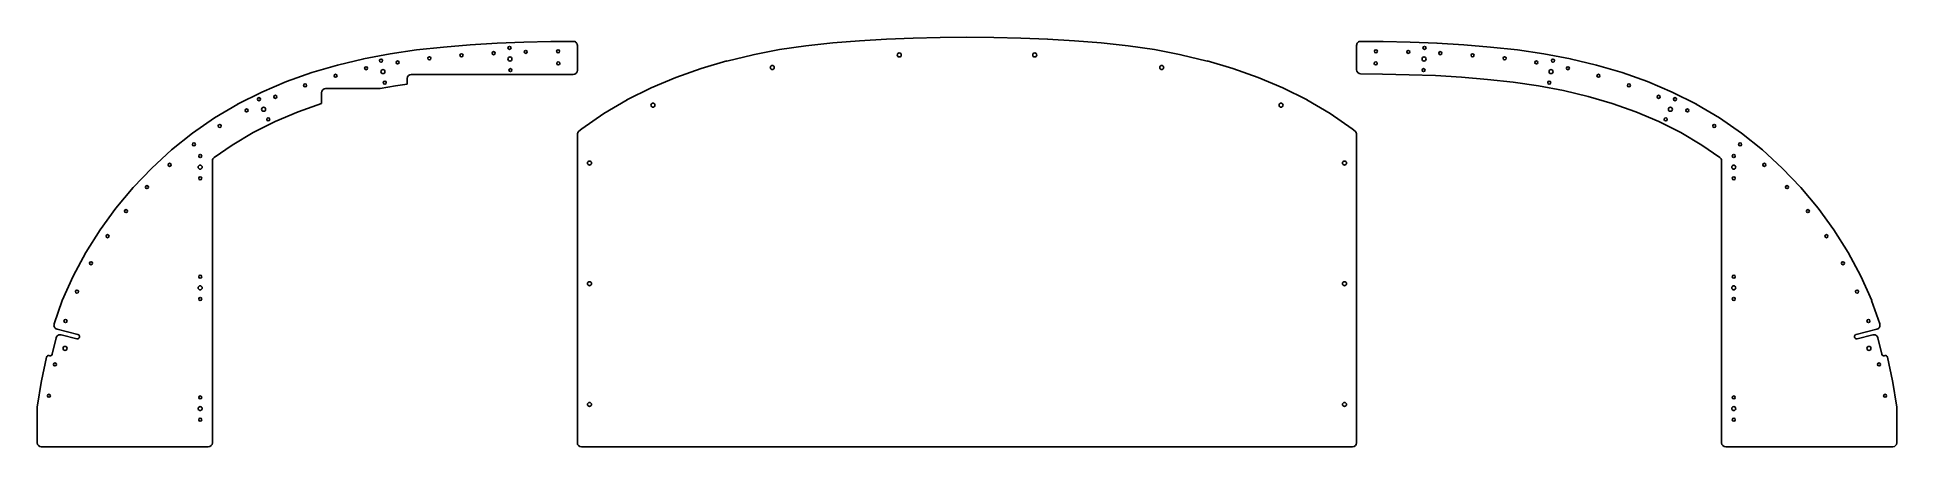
# Model space of a CAD drawing. Extents: x 0 to 57.3, y 0 to 12.6.
import ezdxf

# ---------------------------------------------------------------- set-up
doc = ezdxf.new("R2010")
doc.units = 0
doc.header["$MEASUREMENT"] = 0
doc.layers.get('0').update_dxf_attribs({"linetype": 'CONTINUOUS'})

msp = doc.modelspace()

# ---------------------------------------------------------------- linework, layer by layer
at = {"extrusion": (-1, 0, 0)}
for p, q in [((26.979, 12.591), (27.807, 12.609)), ((27.807, 12.609), (28.635, 12.62)), ((21.239, 11.886), (22.045, 12.08)), ((22.044, 12.08), (22.858, 12.236)), ((22.856, 12.236), (23.676, 12.356)), ((23.675, 12.356), (24.499, 12.443)), ((24.499, 12.443), (25.325, 12.51)), ((25.324, 12.51), (26.152, 12.559)), ((26.151, 12.559), (26.979, 12.591)), ((19.666, 11.376), (20.447, 11.653)), ((20.446, 11.653), (21.241, 11.887)), ((18.164, 10.685), (18.905, 11.055)), ((18.904, 11.055), (19.667, 11.377)), ((17.451, 10.264), (18.165, 10.686)), ((16.682, 9.72), (16.773, 9.794)), ((16.772, 9.793), (17.453, 10.265)), ((16.635, 9.623), (16.635, 0.125))]:
    msp.add_line(p, q, dxfattribs=at)
at = {"extrusion": (1, 1e-16, 0)}
for p, q in [((29.464, 12.609), (28.635, 12.62)), ((30.292, 12.591), (29.463, 12.609)), ((31.12, 12.559), (30.291, 12.591)), ((31.946, 12.51), (31.119, 12.559)), ((32.772, 12.443), (31.946, 12.51)), ((33.595, 12.356), (32.771, 12.443)), ((34.414, 12.236), (33.594, 12.356)), ((35.227, 12.08), (34.413, 12.236)), ((36.031, 11.886), (35.225, 12.08)), ((40.635, 12.367), (40.635, 11.617)), ((41.454, 12.483), (40.762, 12.492)), ((42.282, 12.465), (41.453, 12.483)), ((43.11, 12.433), (42.281, 12.465)), ((43.936, 12.384), (43.109, 12.433)), ((44.762, 12.317), (43.936, 12.384)), ((45.585, 12.23), (44.761, 12.317)), ((46.404, 12.11), (45.584, 12.23)), ((47.217, 11.954), (46.403, 12.11)), ((36.825, 11.653), (36.03, 11.887)), ((37.605, 11.376), (36.823, 11.653)), ((41.436, 11.483), (40.759, 11.492)), ((42.252, 11.465), (41.436, 11.483)), ((43.061, 11.435), (42.252, 11.465)), ((48.021, 11.76), (47.215, 11.954)), ((48.815, 11.527), (48.02, 11.761)), ((49.595, 11.25), (48.813, 11.527)), ((38.367, 11.055), (37.603, 11.377)), ((39.107, 10.685), (38.365, 11.055)), ((43.866, 11.386), (43.061, 11.435)), ((44.668, 11.321), (43.866, 11.386)), ((45.459, 11.238), (44.668, 11.321)), ((46.237, 11.123), (45.459, 11.238)), ((47.005, 10.976), (46.237, 11.123)), ((47.762, 10.794), (47.005, 10.976)), ((50.357, 10.929), (49.593, 11.251)), ((51.097, 10.559), (50.355, 10.929)), ((39.819, 10.264), (39.105, 10.686)), ((48.506, 10.575), (47.762, 10.794)), ((49.232, 10.318), (48.506, 10.575)), ((49.938, 10.02), (49.232, 10.318)), ((51.809, 10.138), (51.095, 10.56)), ((40.499, 9.793), (39.817, 10.265)), ((40.589, 9.72), (40.497, 9.794)), ((50.618, 9.68), (49.938, 10.02)), ((52.489, 9.667), (51.807, 10.139)), ((40.635, 9.623), (40.635, 0.125)), ((51.268, 9.296), (50.618, 9.68)), ((51.822, 8.912), (51.268, 9.296)), ((53.134, 9.148), (52.487, 9.668)), ((51.875, 8.81), (51.875, 0.125)), ((53.743, 8.588), (53.132, 9.149)), ((54.314, 7.989), (53.742, 8.589)), ((54.845, 7.355), (54.313, 7.991)), ((55.333, 6.687), (54.844, 7.357)), ((55.774, 5.988), (55.332, 6.689)), ((56.164, 5.259), (55.773, 5.99)), ((56.497, 4.503), (56.163, 5.261)), ((56.746, 3.785), (56.496, 4.505))]:
    msp.add_line(p, q, dxfattribs=at)
at = {"extrusion": (-1, 1e-16, 0)}
for p, q in [((10.054, 11.954), (10.868, 12.11)), ((10.866, 12.11), (11.686, 12.23)), ((11.685, 12.23), (12.509, 12.317)), ((12.509, 12.317), (13.335, 12.384)), ((13.334, 12.384), (14.162, 12.433)), ((14.161, 12.433), (14.989, 12.465)), ((14.989, 12.465), (15.817, 12.483)), ((15.817, 12.483), (16.509, 12.492)), ((16.635, 12.367), (16.635, 11.596)), ((7.676, 11.25), (8.457, 11.527)), ((8.456, 11.527), (9.251, 11.761)), ((9.249, 11.76), (10.055, 11.954)), ((6.174, 10.559), (6.915, 10.929)), ((6.914, 10.929), (7.677, 11.251)), ((10.566, 11.034), (11.034, 11.123)), ((11.034, 11.123), (11.395, 11.177)), ((5.461, 10.138), (6.175, 10.56)), ((7.333, 10.02), (8.038, 10.318)), ((8.038, 10.318), (8.757, 10.572)), ((4.782, 9.667), (5.463, 10.139)), ((6.653, 9.68), (7.333, 10.02)), ((4.137, 9.148), (4.783, 9.668)), ((5.449, 8.912), (6.002, 9.296)), ((6.002, 9.296), (6.653, 9.68)), ((3.528, 8.588), (4.138, 9.149)), ((5.395, 8.81), (5.395, 0.125)), ((2.956, 7.989), (3.529, 8.589)), ((2.425, 7.355), (2.958, 7.991)), ((1.938, 6.687), (2.427, 7.357)), ((1.497, 5.988), (1.939, 6.689)), ((1.107, 5.259), (1.498, 5.99)), ((0.773, 4.503), (1.108, 5.261)), ((0.524, 3.785), (0.774, 4.505))]:
    msp.add_line(p, q, dxfattribs=at)
for p, q in [((16.51, 11.471), (11.52, 11.471)), ((8.757, 10.572), (8.757, 10.909)), ((10.566, 11.034), (8.882, 11.034)), ((11.395, 11.346), (11.395, 11.177)), ((0.289, 2.762), (0.132, 2.038)), ((56.981, 2.762), (57.138, 2.038)), ((0.133, 2.039), (0, 1.223)), ((57.138, 2.039), (57.271, 1.223)), ((0, 1.223), (0, 0.125)), ((57.271, 1.223), (57.271, 0.125))]:
    msp.add_line(p, q)
at = {"extrusion": (-1, -0.000577545, 0)}
for p, q in [((0.612, 3.623), (1.256, 3.46)), ((1.223, 3.329), (0.738, 3.452)), ((0.586, 3.361), (0.459, 2.85)), ((1.302, 3.384), (1.299, 3.374)), ((0.383, 2.805), (0.366, 2.809))]:
    msp.add_line(p, q, dxfattribs=at)
at = {"extrusion": (1, -0.000577545, 0)}
for p, q in [((56.659, 3.623), (56.014, 3.46)), ((56.047, 3.329), (56.532, 3.452)), ((55.969, 3.384), (55.971, 3.374)), ((56.684, 3.361), (56.812, 2.85)), ((56.887, 2.805), (56.905, 2.809))]:
    msp.add_line(p, q, dxfattribs=at)
at = {"extrusion": (-4e-16, 0.99097, -0.134081)}
msp.add_line((0.125, 0), (5.27, 0), dxfattribs=at)
at = {"extrusion": (1e-16, 0.99097, -0.134081)}
msp.add_line((40.51, 0), (16.76, 0), dxfattribs=at)
at = {"extrusion": (4e-16, 0.99097, -0.134081)}
msp.add_line((57.146, 0), (52, 0), dxfattribs=at)
for centre, radius in [((13.067, 12.062), 0.0469), ((14.058, 12.127), 0.0469), ((14.546, 12.291), 0.0469), ((15.046, 12.166), 0.0469), ((16.043, 12.186), 0.0469), ((26.55, 12.074), 0.0625), ((30.721, 12.074), 0.0625), ((41.228, 12.186), 0.0469), ((42.225, 12.166), 0.0469), ((42.725, 12.291), 0.0469), ((43.212, 12.127), 0.0469), ((44.204, 12.062), 0.0469), ((9.189, 11.43), 0.0469), ((10.13, 11.663), 0.0469), ((10.59, 11.897), 0.0469), ((10.648, 11.559), 0.0625), ((11.1, 11.841), 0.0469), ((12.079, 11.97), 0.0469), ((14.56, 11.948), 0.0625), ((14.574, 11.605), 0.0469), ((16.048, 11.812), 0.0469), ((22.638, 11.685), 0.0625), ((34.633, 11.685), 0.0625), ((41.223, 11.812), 0.0469), ((42.711, 11.948), 0.0625), ((42.696, 11.605), 0.0469), ((45.192, 11.97), 0.0469), ((46.17, 11.841), 0.0469), ((46.623, 11.559), 0.0625), ((46.68, 11.897), 0.0469), ((47.141, 11.663), 0.0469), ((48.082, 11.43), 0.0469), ((8.251, 11.136), 0.0469), ((10.705, 11.22), 0.0469), ((46.566, 11.22), 0.0469), ((49.02, 11.136), 0.0469), ((6.451, 10.362), 0.0469), ((6.829, 10.711), 0.0469), ((6.973, 10.399), 0.0625), ((7.336, 10.782), 0.0469), ((18.963, 10.525), 0.0625), ((38.308, 10.525), 0.0625), ((49.935, 10.782), 0.0469), ((50.298, 10.399), 0.0625), ((50.441, 10.711), 0.0469), ((50.82, 10.362), 0.0469), ((5.622, 9.885), 0.0469), ((7.116, 10.088), 0.0469), ((50.154, 10.088), 0.0469), ((51.648, 9.885), 0.0469), ((4.826, 9.318), 0.0469), ((52.445, 9.318), 0.0469), ((4.078, 8.687), 0.0469), ((5.02, 8.616), 0.0625), ((5.02, 8.959), 0.0469), ((17.01, 8.742), 0.0625), ((40.26, 8.742), 0.0625), ((52.25, 8.616), 0.0625), ((52.25, 8.959), 0.0469), ((53.193, 8.687), 0.0469), ((3.38, 8), 0.0469), ((5.02, 8.273), 0.0469), ((52.25, 8.273), 0.0469), ((53.89, 8), 0.0469), ((2.737, 7.261), 0.0469), ((54.533, 7.261), 0.0469), ((2.168, 6.49), 0.0469), ((55.103, 6.49), 0.0469), ((1.659, 5.656), 0.0469), ((5.02, 5.241), 0.0469), ((52.25, 5.241), 0.0469), ((55.612, 5.656), 0.0469), ((1.224, 4.782), 0.0469), ((5.02, 4.898), 0.0625), ((5.02, 4.555), 0.0469), ((17.01, 5.024), 0.0625), ((40.26, 5.024), 0.0625), ((52.25, 4.898), 0.0625), ((52.25, 4.555), 0.0469), ((56.046, 4.782), 0.0469), ((0.872, 3.874), 0.0469), ((56.398, 3.874), 0.0469), ((0.859, 3.032), 0.0625), ((56.412, 3.032), 0.0625), ((0.547, 2.538), 0.0469), ((56.723, 2.538), 0.0469), ((0.36, 1.572), 0.0469), ((5.02, 1.179), 0.0625), ((5.02, 1.522), 0.0469), ((17.01, 1.305), 0.0625), ((40.26, 1.305), 0.0625), ((52.25, 1.179), 0.0625), ((52.25, 1.522), 0.0469), ((56.91, 1.572), 0.0469), ((5.02, 0.836), 0.0469), ((52.25, 0.836), 0.0469)]:
    msp.add_circle(centre, radius)
for centre, radius, start, end in [((16.51, 12.367), 0.125, 0, 90.7604), ((40.76, 12.367), 0.125, 89.2396, 180), ((11.52, 11.346), 0.125, 90, 180), ((16.51, 11.596), 0.125, 270, 0), ((40.76, 11.617), 0.125, 180, 269.2396), ((8.882, 10.909), 0.125, 90, 180), ((16.76, 9.623), 0.125, 128.7824, 180), ((40.51, 9.623), 0.125, 0, 51.2176), ((5.52, 8.81), 0.125, 124.7598, 180), ((51.75, 8.81), 0.125, 360, 55.2402), ((0.642, 3.744), 0.125, 160.8488, 255.8356), ((0.708, 3.33), 0.125, 75.8283, 165.9989), ((1.241, 3.399), 0.0625, 345.9567, 75.8356), ((56.029, 3.399), 0.0625, 104.1644, 194.0433), ((56.563, 3.33), 0.125, 14.0011, 104.1717), ((56.628, 3.744), 0.125, 284.1644, 19.1512), ((1.239, 3.39), 0.0625, 255.8283, 345.9567), ((56.032, 3.39), 0.0625, 194.0433, 284.1717), ((0.351, 2.748), 0.0625, 75.8773, 167.7602), ((0.398, 2.865), 0.0625, 255.8773, 345.9989), ((56.872, 2.865), 0.0625, 194.0011, 284.1227), ((56.92, 2.748), 0.0625, 12.2398, 104.1227), ((0.125, 0.125), 0.125, 180, 270), ((5.27, 0.125), 0.125, 270, 360), ((16.76, 0.125), 0.125, 180, 270), ((40.51, 0.125), 0.125, 270, 0), ((52, 0.125), 0.125, 180, 270), ((57.146, 0.125), 0.125, 270, 0)]:
    msp.add_arc(centre, radius, start, end)

doc.saveas('drawing.dxf')
